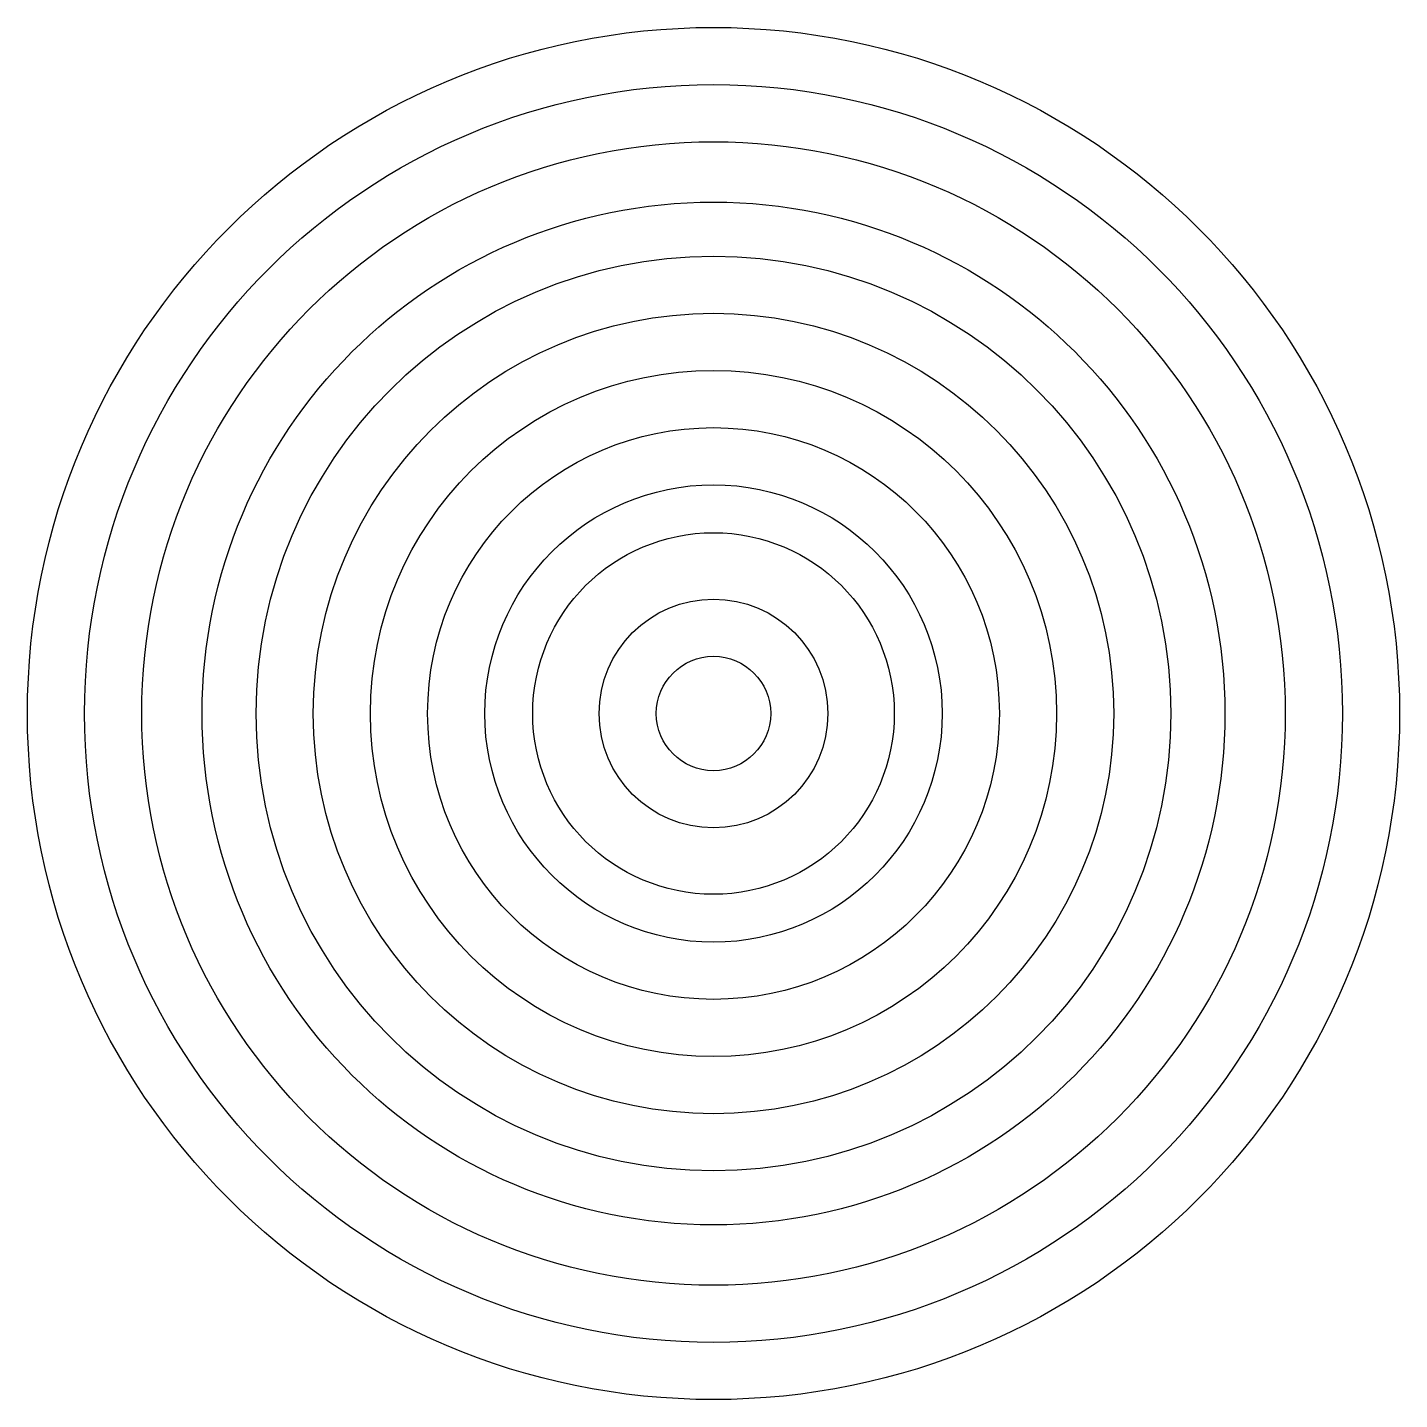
# Model space of a CAD drawing. Extents: x -0.15 to 0.15, y -0.15 to 0.15.
import ezdxf

# ---------------------------------------------------------------- set-up
doc = ezdxf.new("R2010")
doc.units = 0
doc.layers.get('0').update_dxf_attribs({"linetype": 'CONTINUOUS'})
doc.layers.add('SPOT', color=7, linetype='CONTINUOUS')

# ---------------------------------------------------------------- blocks, each defined once
blk = doc.blocks.new('SPOTX')
at = {"linetype": 'CONTINUOUS'}
for radius in [0.15, 0.1375, 0.125, 0.1118, 0.1, 0.0875, 0.075, 0.0625, 0.05, 0.03953, 0.025, 0.0125]:
    blk.add_circle((0, 0), radius, dxfattribs=at)

msp = doc.modelspace()

# ---------------------------------------------------------------- block references
at = {"layer": 'SPOT', "linetype": 'CONTINUOUS'}
msp.add_blockref('SPOTX', (0, 0), dxfattribs=at)

doc.saveas('drawing.dxf')
